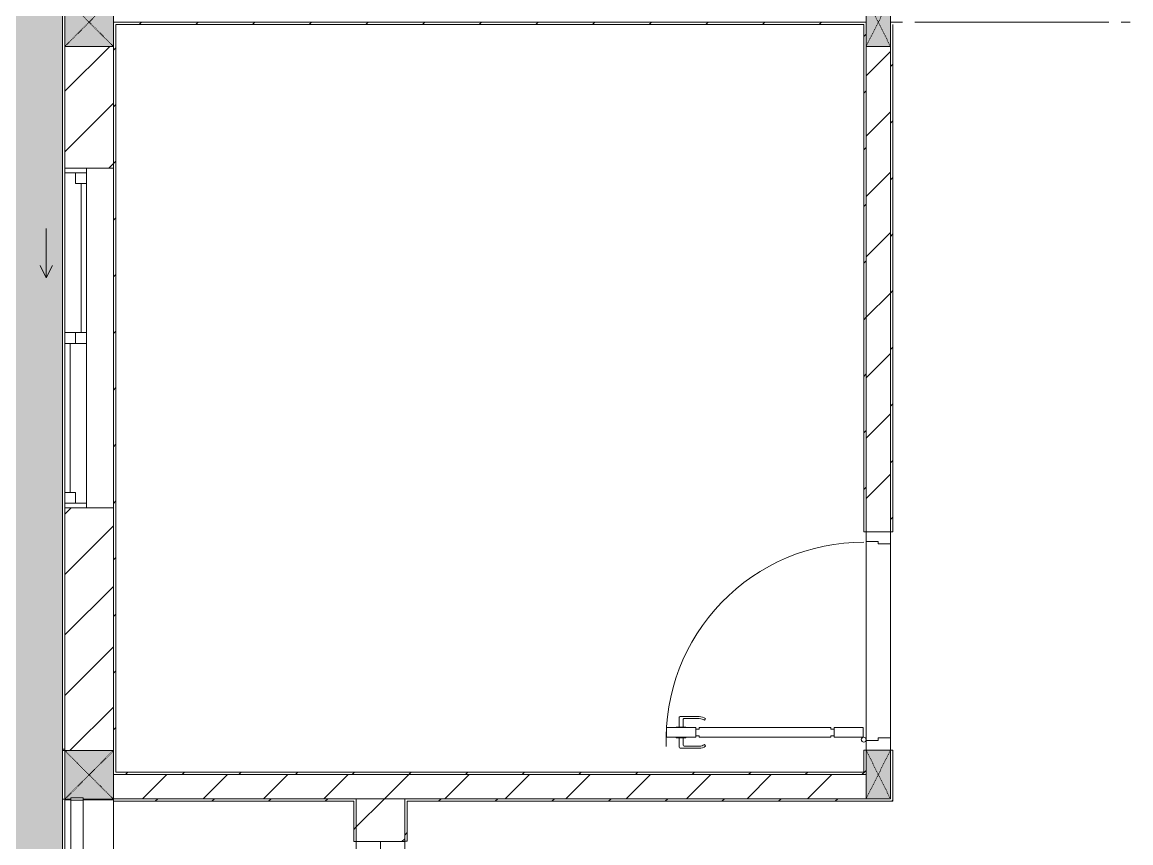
# Model space of a CAD drawing. Header units: millimetres. Extents: x 5359 to 218750, y -16347 to 109893.
# Drawn here: x 33477 to 38043, y 64655 to 68037 of the extents above; entities that cross this region are included whole.
import ezdxf

# ---------------------------------------------------------------- set-up
doc = ezdxf.new("R2010")
doc.units = ezdxf.units.MM
doc.linetypes.add('Dash', pattern=[6, 3, -3])
doc.linetypes.add('Grid Line', pattern=[22.225, 12.7, -3.175, 3.175, -3.175])
for name, color, linetype, lineweight in [('0-1', 7, 'Continuous', 5), ('A-DETL-GENF-1', 9, 'Continuous', 9), ('A-DOOR', 31, 'Continuous', 9), ('A-DOOR-1', 9, 'Continuous', 9), ('A-DOOR-FRAM', 31, 'Continuous', 9), ('A-DOOR-HDLN', 31, 'Dash', 9), ('A-FLOR-1', 9, 'Continuous', 9), ('A-FLOR-HRAL', 11, 'Continuous', 9), ('A-FLOR-PATT', 8, 'Continuous', 9), ('A-GLAZ', 151, 'Continuous', 9), ('A-WALL', 113, 'Continuous', 9), ('A-WALL-1', 53, 'Continuous', 18), ('A-WALL-2', 9, 'Continuous', 9), ('A-WALL-3', 113, 'Continuous', 18), ('A-WALL-PATT-1', 10, 'Continuous', 9), ('A-WALL-PATT-2', 9, 'Continuous', 9), ('A-WALL-PATT-3', 111, 'Continuous', 9), ('I-WALL-1', 53, 'Continuous', 18), ('S-COLS', 52, 'Continuous', 9), ('S-COLS-1', 253, 'Continuous', 5), ('S-COLS-2', 53, 'Continuous', 18), ('S-COLS-3', 9, 'Continuous', 9), ('S-COLS-4', 52, 'Continuous', 18), ('S-COLS-5', 52, 'Dash', 9), ('S-COLS-HDLN', 52, 'Dash', 9), ('S-COLS-HDLN-1', 9, 'Dash', 9), ('S-GRID-1', 1, 'Grid Line', 9)]:
    doc.layers.add(name, color=color, linetype=linetype, lineweight=lineweight)
pattern_1 = [(45, (0, 0), (-116.67262, 116.67262), [])]
pattern_2 = [(45, (0, 0), (-124.4508, 124.4508), [])]

# ---------------------------------------------------------------- blocks, each defined once
blk = doc.blocks.new('NCV_TKTC_KET CAU_rvt-1-TKCS_MB ĐỊNH VỊ CỔNG-HÀNG RÀO')
at = {"layer": 'A-FLOR-1'}
blk.add_line((33652.6, 64835.3), (33652.6, 64832.2), dxfattribs=at)
blk = doc.blocks.new('DOOR_CW_01 CANH MO-PANEL KINH - DIW_01-900x2200-CỬA GỖ VÂN LAMINATE-553393-TKCS_MB ĐỊNH VỊ CỔNG-HÀNG RÀO')
at = {"layer": 'A-DETL-GENF-1'}
for p, q in [((-397, 872), (-357, 872)), ((-397, 752), (-397, 872)), ((-357, 872), (-357, 752)), ((-399, 831.8), (-397, 831.8)), ((-399, 792.2), (-399, 831.8)), ((-397, 792.2), (-397, 831.8)), ((-357, 792.2), (-357, 831.8)), ((-355, 831.8), (-357, 831.8)), ((-355, 792.2), (-355, 831.8)), ((-442, 737), (-442, 816.5)), ((-399, 820.5), (-438, 820.5)), ((-434, 799.5), (-434, 737)), ((-399, 803.5), (-430, 803.5)), ((-397, 792.2), (-399, 792.2)), ((-357, 792.2), (-355, 792.2)), ((-355, 820.5), (-316, 820.5)), ((-355, 803.5), (-324, 803.5)), ((-320, 799.5), (-320, 737)), ((-312, 737), (-312, 816.5)), ((-357, 752), (-397, 752)), ((-397, 738), (-391, 738)), ((-397, 738), (-397, 196)), ((-363, 752), (-391, 752)), ((-391, 752), (-391, 738)), ((-363, 738), (-363, 752)), ((-357, 738), (-363, 738)), ((-357, 196), (-357, 738)), ((-433.9, 711.2), (-427.3, 715.8)), ((-320.1, 711.2), (-326.7, 715.8)), ((-397, 196), (-391, 196)), ((-391, 196), (-391, 182)), ((-357, 196), (-363, 196)), ((-363, 182), (-363, 196)), ((-357, 182), (-397, 182)), ((-397, 182), (-397, 62)), ((-391, 182), (-363, 182)), ((-357, 62), (-357, 182)), ((-397, 62), (-357, 62))]:
    blk.add_line(p, q, dxfattribs=at)
blk.add_circle((-407, 60), 10, dxfattribs=at)
for centre, radius, start, end in [((-407, 60), 814, 360, 92), ((-438, 816.5), 4, 90, 180), ((-430, 799.5), 4, 90, 180), ((-324, 799.5), 4, 360, 90), ((-316, 816.5), 4, 0, 90), ((-397, 737), 45, 180, 215), ((-397, 737), 37, 180, 215), ((-357, 737), 37, 325, 0), ((-357, 737), 45, 325, 0)]:
    blk.add_arc(centre, radius, start, end, dxfattribs=at)
at = {"layer": 'A-DOOR-1'}
for p, q in [((-410, 50), (-450, 50)), ((-450, 50), (-450, -50)), ((-410, 0), (-410, 50)), ((-407, 50), (-382, 50)), ((450, 50), (410, 50)), ((410, 50), (410, 0)), ((450, -50), (450, 50)), ((-400, 0), (-410, 0)), ((-400, -50), (-400, 0)), ((410, 0), (400, 0)), ((400, 0), (400, -50)), ((-450, -50), (-400, -50)), ((400, -50), (450, -50))]:
    blk.add_line(p, q, dxfattribs=at)
blk = doc.blocks.new('G1_SOF - BO TRU - 100x200-V25-TKCS_MB ĐỊNH VỊ CỔNG-HÀNG RÀO')
at = {"layer": 'S-COLS-3'}
blk.add_hatch(color=256, dxfattribs=at).paths.add_polyline_path([(50, -100), (50, 100), (-50, 100), (-50, -100)])
at = {"layer": 'S-COLS-2'}
for p, q in [((50, 100), (-50, 100)), ((-50, 100), (-50, -100)), ((50, -100), (50, 100)), ((-50, -100), (50, -100))]:
    blk.add_line(p, q, dxfattribs=at)
at = {"layer": 'S-COLS-HDLN-1'}
for p, q in [((50, 100), (-50, -100)), ((-50, 100), (50, -100))]:
    blk.add_line(p, q, dxfattribs=at)
blk = doc.blocks.new('NCV_TKTC_TANG 1_rvt-1-TKCS_MB ĐỊNH VỊ CỔNG-HÀNG RÀO')
at = {"layer": 'A-WALL-PATT-1'}
h = blk.add_hatch(dxfattribs=at)
h.set_pattern_fill('FP_2', color=256, style=0, pattern_type=2)
h.set_pattern_definition(pattern_2)
h.paths.add_polyline_path([(37002.6, 65937.3), (37052.6, 65937.3), (37052.6, 67936.5), (36952.6, 67936.5), (36952.6, 65937.3)])
h = blk.add_hatch(dxfattribs=at)
h.set_pattern_fill('FP_2', color=256, style=0, pattern_type=2)
h.set_pattern_definition(pattern_2)
h.paths.add_polyline_path([(36830.1, 64836.9), (36952.6, 64836.9), (36952.6, 64936.9), (33852.6, 64936.9), (33852.6, 64836.9), (34409.2, 64836.9)])
at = {"layer": 'A-WALL-PATT-2'}
h = blk.add_hatch(dxfattribs=at)
h.set_pattern_fill('FP_3', color=256, style=0, pattern_type=2)
h.set_pattern_definition(pattern_1)
h.paths.add_polyline_path([(36942.6, 68026.9), (36952.6, 68026.9), (36952.6, 68036.9), (33852.6, 68036.9), (33852.6, 68026.9), (36830.1, 68026.9)])
h = blk.add_hatch(dxfattribs=at)
h.set_pattern_fill('FP_3', color=256, style=0, pattern_type=2)
h.set_pattern_definition(pattern_1)
h.paths.add_polyline_path([(37052.6, 64826.9), (37062.6, 64826.9), (37062.6, 65037.3), (37052.6, 65036.9), (37052.6, 64836.9)])
h.paths.add_polyline_path([(37062.6, 65937.3), (37062.6, 68036.9), (37052.6, 68036.9), (37052.6, 65937.3)])
h = blk.add_hatch(dxfattribs=at)
h.set_pattern_fill('FP_3', color=256, style=0, pattern_type=2)
h.set_pattern_definition(pattern_1)
h.paths.add_polyline_path([(33852.6, 64936.9), (33862.6, 64936.9), (33862.6, 68026.9), (33852.6, 68026.9), (33852.6, 66035.3)])
h = blk.add_hatch(dxfattribs=at)
h.set_pattern_fill('FP_3', color=256, style=0, pattern_type=2)
h.set_pattern_definition(pattern_1)
h.paths.add_polyline_path([(36942.6, 64946.9), (36952.6, 64946.9), (36952.6, 65037.3), (36942.6, 65036.9)])
h.paths.add_polyline_path([(36952.6, 65937.3), (36952.6, 68026.9), (36942.6, 68026.9), (36942.6, 65937.3)])
h = blk.add_hatch(dxfattribs=at)
h.set_pattern_fill('FP_3', color=256, style=0, pattern_type=2)
h.set_pattern_definition(pattern_1)
h.paths.add_polyline_path([(36952.6, 64936.9), (36952.6, 64946.9), (33862.6, 64946.9), (33862.6, 64936.9), (36830.1, 64936.9)])
h = blk.add_hatch(dxfattribs=at)
h.set_pattern_fill('FP_3', color=256, style=0, pattern_type=2)
h.set_pattern_definition(pattern_1)
h.paths.add_polyline_path([(34852.6, 64826.9), (34852.6, 64836.9), (33852.6, 64836.9), (33852.6, 64826.9), (34842.6, 64826.9)])
h = blk.add_hatch(dxfattribs=at)
h.set_pattern_fill('FP_3', color=256, style=0, pattern_type=2)
h.set_pattern_definition(pattern_1)
h.paths.add_polyline_path([(37052.6, 64826.9), (37052.6, 64836.9), (35052.6, 64836.9), (35052.6, 64826.9), (36952.6, 64826.9)])
h = blk.add_hatch(dxfattribs=at)
h.set_pattern_fill('FP_3', color=256, style=0, pattern_type=2)
h.set_pattern_definition(pattern_1)
h.paths.add_polyline_path([(34852.6, 61836.9), (34852.6, 62160.3), (34842.6, 62160.3), (34842.6, 61836.9)])
h.paths.add_polyline_path([(34842.6, 64660.3), (34852.6, 64660.3), (34852.6, 64826.9), (34842.6, 64826.9), (34842.6, 64664.3)])
h = blk.add_hatch(dxfattribs=at)
h.set_pattern_fill('FP_3', color=256, style=0, pattern_type=2)
h.set_pattern_definition(pattern_1)
h.paths.add_polyline_path([(35052.6, 61846.9), (35062.6, 61846.9), (35062.6, 62162.4), (35052.6, 62162.4)])
h.paths.add_polyline_path([(35062.6, 64662.4), (35062.6, 64826.9), (35052.6, 64826.9), (35052.6, 64662.4)])
at = {"layer": 'A-FLOR-1'}
for p, q in [((37102.6, 68036.9), (37062.6, 68036.9)), ((37952.6, 68036.9), (37152.6, 68036.9)), ((37152.6, 68036.9), (37952.6, 68036.9)), ((38040.5, 68036.9), (38002.6, 68036.9)), ((36952.6, 65077.3), (36952.6, 65897.3)), ((36952.6, 65897.3), (36952.6, 65077.3)), ((37052.6, 65887.3), (37052.6, 65087.3)), ((37052.6, 65087.3), (37052.6, 65887.3)), ((35052.6, 64660.3), (35052.6, 62162.4)), ((35052.6, 62162.4), (35052.6, 64660.3))]:
    blk.add_line(p, q, dxfattribs=at)
at = {"layer": 'A-WALL-1'}
for p, q in [((37052.6, 67936.5), (36952.6, 67936.5)), ((36952.6, 64936.9), (33852.6, 64936.9)), ((33852.6, 64936.9), (33852.6, 64836.9)), ((33852.6, 64836.9), (36952.6, 64836.9))]:
    blk.add_line(p, q, dxfattribs=at)
at = {"layer": 'A-WALL-2'}
for p, q in [((36952.6, 65937.3), (36952.6, 67936.5)), ((36952.6, 67936.5), (36952.6, 65937.3)), ((37052.6, 67936.5), (37052.6, 65937.3)), ((37052.6, 65937.3), (37052.6, 67936.5)), ((36952.6, 65077.3), (36952.6, 65897.3)), ((37052.6, 65887.3), (37052.6, 65087.3))]:
    blk.add_line(p, q, dxfattribs=at)
at = {"layer": 'I-WALL-1'}
for p, q in [((36952.6, 68036.9), (33852.6, 68036.9)), ((33852.6, 68036.9), (33852.6, 68026.9)), ((37062.6, 68036.9), (37052.6, 68036.9)), ((33852.6, 68026.9), (33852.6, 67435.3)), ((33862.6, 68026.9), (36942.6, 68026.9)), ((33862.6, 64946.9), (33862.6, 68026.9)), ((36942.6, 68026.9), (36942.6, 65937.3)), ((37062.6, 65937.3), (37062.6, 68026.9)), ((33852.6, 66035.3), (33852.6, 64936.9)), ((36942.6, 65937.3), (36952.6, 65937.3)), ((37052.6, 65937.3), (37062.6, 65937.3)), ((36952.6, 65037.3), (36942.6, 65037.3)), ((36942.6, 65037.3), (36942.6, 64946.9)), ((37062.6, 65037.3), (37052.6, 65037.3)), ((37062.6, 64826.9), (37062.6, 65037.3)), ((33852.6, 64936.9), (33862.6, 64936.9)), ((36942.6, 64946.9), (33862.6, 64946.9)), ((33862.6, 64936.9), (36952.6, 64936.9)), ((34852.6, 64836.9), (33852.6, 64836.9)), ((33852.6, 64836.9), (33852.6, 64826.9)), ((34852.6, 64826.9), (34852.6, 64836.9)), ((36952.6, 64836.9), (35052.6, 64836.9)), ((35052.6, 64836.9), (35052.6, 64826.9)), ((33852.6, 64826.9), (34842.6, 64826.9)), ((34842.6, 64826.9), (34842.6, 64660.3)), ((34852.6, 64660.3), (34852.6, 64826.9)), ((35052.6, 64826.9), (35052.6, 64662.4)), ((35062.6, 64826.9), (37052.6, 64826.9)), ((35062.6, 64662.4), (35062.6, 64826.9)), ((37052.6, 64826.9), (37062.6, 64826.9)), ((34842.6, 64660.3), (34852.6, 64660.3)), ((35052.6, 64662.4), (35062.6, 64662.4))]:
    blk.add_line(p, q, dxfattribs=at)
at = {"layer": 'A-DOOR-1', "rotation": 89.9999999999993}
blk.add_blockref('DOOR_CW_01 CANH MO-PANEL KINH - DIW_01-900x2200-CỬA GỖ VÂN LAMINATE-553393-TKCS_MB ĐỊNH VỊ CỔNG-HÀNG RÀO', (37002.6, 65487.3), dxfattribs=at)
at = {"layer": 'S-COLS-3'}
for p in [(37002.6, 68036.9), (37002.6, 64936.9)]:
    blk.add_blockref('G1_SOF - BO TRU - 100x200-V25-TKCS_MB ĐỊNH VỊ CỔNG-HÀNG RÀO', p, dxfattribs=at)
blk = doc.blocks.new('1_FAMILY RVT - W01-WxH 1400x1400xmm-389822-TKCS_MB ĐỊNH VỊ CỔNG-HÀNG RÀO')
at = {"layer": 'A-GLAZ'}
for p, q in [((248.4, 172.39), (299.2, 197.79)), ((248.4, 172.39), (299.2, 146.99)), ((248.4, 172.39), (451.6, 172.39)), ((-700, 96.19), (-700, -103.81)), ((700, 96.19), (-700, 96.19)), ((-700, 96.19), (-636.5, 96.19)), ((-680.95, 96.19), (-680.95, 7.29)), ((-636.5, 96.19), (-22.225, 96.19)), ((-636.5, 96.19), (-636.5, 51.74)), ((-22.225, 7.29), (-22.225, 96.19)), ((-22.225, 96.19), (22.225, 96.19)), ((22.225, 96.19), (680.95, 96.19)), ((22.225, 96.19), (22.225, 7.29)), ((680.95, 96.19), (700, 96.19)), ((680.95, 96.19), (680.95, 7.29)), ((700, -103.81), (700, 96.19)), ((-636.5, 51.74), (-680.95, 51.74)), ((-636.5, 73.965), (-22.225, 73.965)), ((22.225, 51.74), (-22.225, 51.74)), ((636.5, 51.74), (636.5, 7.29)), ((680.95, 51.74), (636.5, 51.74)), ((-700, 7.29), (-680.95, 7.29)), ((-680.95, 7.29), (-22.225, 7.29)), ((-22.225, 7.29), (22.225, 7.29)), ((22.225, 29.515), (636.5, 29.515)), ((22.225, 7.29), (636.5, 7.29)), ((636.5, 7.29), (700, 7.29)), ((-700, -103.81), (700, -103.81))]:
    blk.add_line(p, q, dxfattribs=at)
blk = doc.blocks.new('Railing - 50 x 10mm-1251311-TKCS_MB ĐỊNH VỊ CỔNG-HÀNG RÀO')
at = {"layer": 'A-FLOR-HRAL'}
for p, q in [((25, 5), (-25, 5)), ((-25, 5), (-25, -5)), ((25, -5), (25, 5)), ((-25, -5), (25, -5))]:
    blk.add_line(p, q, dxfattribs=at)
blk = doc.blocks.new('Railing - Railing-1598256-TKCS_MB ĐỊNH VỊ CỔNG-HÀNG RÀO')
at = {"layer": 'A-FLOR-HRAL'}
for p, q in [((33677.6, 64831.3), (33677.6, 61916.9)), ((33727.6, 61916.9), (33727.6, 64831.3))]:
    blk.add_line(p, q, dxfattribs=at)
for p in [(33702.6, 64836.3), (33702.6, 61911.9)]:
    blk.add_blockref('Railing - 50 x 10mm-1251311-TKCS_MB ĐỊNH VỊ CỔNG-HÀNG RÀO', p)
blk = doc.blocks.new('G1_SOF - BO TRU - 200x200-3050151-TKCS_MB ĐỊNH VỊ CỔNG-HÀNG RÀO')
at = {"layer": 'S-COLS-HDLN'}
for p, q in [((-100, 100), (100, -100)), ((100, 100), (-100, -100))]:
    blk.add_line(p, q, dxfattribs=at)
blk = doc.blocks.new('DEG_02-DEG_03 - DEG_02-2500x2400mm-CỬA ĐI 02 CÁNH TRƯỢT-625766-TKCS_MB ĐỊNH VỊ CỔNG-HÀNG RÀO')
at = {"layer": 'A-DOOR'}
for p, q in [((-1110, 100), (-1210, 100)), ((-1210, 100), (-1210, 60)), ((-1110, 60), (-1110, 100)), ((-1110, 100), (-50, 100)), ((50, 100), (-50, 100)), ((-50, 100), (-50, 60)), ((50, 60), (50, 100)), ((-1210, 60), (-1110, 60)), ((-50, 60), (-1110, 60)), ((50, 60), (-50, 60)), ((-50, 60), (-50, 20)), ((-50, 60), (50, 60)), ((50, 20), (50, 60)), ((50, 60), (1110, 60)), ((1210, 60), (1110, 60)), ((1110, 60), (1110, 20)), ((1210, 20), (1210, 60)), ((-50, 20), (50, 20)), ((1110, 20), (50, 20)), ((1110, 20), (1210, 20))]:
    blk.add_line(p, q, dxfattribs=at)
at = {"layer": 'A-DOOR-FRAM'}
for p, q in [((-1210, 100), (-1250, 100)), ((-1250, 100), (-1250, 0)), ((-1210, 0), (-1210, 100)), ((1250, 100), (1210, 100)), ((1210, 100), (1210, 0)), ((1250, 0), (1250, 100)), ((-1250, 0), (-1210, 0)), ((1210, 0), (1250, 0))]:
    blk.add_line(p, q, dxfattribs=at)
at = {"layer": 'A-DOOR-HDLN'}
for p, q in [((-500.4, 151.1), (-320.4, 151.1)), ((-320.4, 151.1), (-355, 171.1)), ((-320.4, 151.1), (-355, 131.1)), ((320.4, 151.1), (355, 171.1)), ((320.4, 151.1), (355, 131.1)), ((500.4, 151.1), (320.4, 151.1))]:
    blk.add_line(p, q, dxfattribs=at)

msp = doc.modelspace()

# ---------------------------------------------------------------- hatches: boundary and pattern name
at = {"layer": 'A-FLOR-PATT'}
h = msp.add_hatch(dxfattribs=at)
h.set_pattern_fill('FP_14', color=256, style=0, pattern_type=2)
h.set_pattern_definition([(0, (167.64, 11.2), (558.8, 558.8), [83.82, -16.764, 22.352, -16.764, -419.1]), (0, (167.64, 11.2), (558.8, 558.8), [-139.7, 83.82, -335.28]), (0, (139.7, 27.94), (558.8, 558.8), [55.88, -41.91, 83.82, -41.91, -335.28]), (0, (139.7, 27.94), (558.8, 558.8), [-223.52, 55.88, -279.4]), (0, (335.3, 251.46), (558.8, 558.8), [69.85, -27.94, 69.85, -391.16]), (0, (55.9, 363.2), (558.8, 558.8), [27.94, -55.88, 27.94, -447.04]), (90, (111.76, 363.2), (-558.8, 558.8), [50.292, -508.508]), (90, (279.4, 27.94), (-558.8, 558.8), [55.88, -502.92]), (90, (419.1, 251.46), (-558.8, 558.8), [55.88, -502.92]), (45, (352.04, 22.35), (0, 558.7996), [55.88, -734.383]), (135, (206.76, 22.35), (-558.7996, 0), [55.88, -734.383]), (63.435, (335.28, 25.15), (-0.0005, 558.8001), [55.88, -1193.635]), (75.964, (307.34, 27.94), (-0.00237, 558.80038), [55.88, -2248.111]), (75.964, (447.04, 251.46), (-0.00237, 558.80038), [44.704, -2259.287]), (75.964, (122.94, 363.22), (-0.00237, 558.80038), [39.116, -2264.875]), (104.036, (251.46, 27.94), (0.00237, 558.80038), [55.88, -2248.111]), (104.036, (391.16, 251.46), (0.00237, 558.80038), [44.704, -2259.287]), (104.036, (100.58, 363.22), (0.00237, 558.80038), [39.116, -2264.875]), (116.565, (223.52, 25.15), (0.0005, 558.8001), [55.88, -1193.634])])
h.paths.add_polyline_path([(33642.6, 17336.9), (33642.6, 33737.4), (31203.5, 33737.4), (31203.5, 18236.9), (31211.1, 18125), (31226.1, 18036.7), (31254, 17939.7), (31292.6, 17846.4), (31341.4, 17758.1), (31399.9, 17675.8), (31480, 17589), (31547.2, 17529.8), (31624.7, 17474.9), (31713, 17426.1), (31806.2, 17387.4), (31903.2, 17359.5), (32002.7, 17342.6), (32103.5, 17336.9), (33198.8, 17336.9)])
h.paths.add_polyline_path([(31203.5, 37137.4), (33642.6, 37137.4), (33642.6, 78246.9), (35752.6, 78246.9), (35752.6, 79046.9), (38162.6, 79046.9), (38162.6, 79036.9), (38152.6, 79036.9), (38152.6, 78246.9), (42252.6, 78246.9), (42252.6, 78646.9), (42552.6, 78646.9), (42552.6, 79236.9), (36103.5, 79236.9), (35855.3, 79230.6), (35607.8, 79211.8), (35361.5, 79180.4), (35117.1, 79136.6), (34875.3, 79080.5), (34636.6, 79012.2), (34401.7, 78931.9), (34171.2, 78839.8), (33945.6, 78736.2), (33725.5, 78621.2), (33510, 78494.3), (33269, 78332.8), (33092.2, 78202), (32897.2, 78041.7), (32711.6, 77872.5), (32535.6, 77694.7), (32369.5, 77508.9), (32213.4, 77315.4), (32067.7, 77114.8), (31932.5, 76907.4), (31806.3, 76690.2), (31693.9, 76472.3), (31583.6, 76226.6), (31502.6, 76021.4), (31423.8, 75788.4), (31356.8, 75551.8), (31301.8, 75312.4), (31258.9, 75070.6), (31228.2, 74827), (31209.7, 74582.3), (31203.5, 74336.9), (31205.6, 62059.7), (31211.4, 62000.9), (31234, 61917.3), (31258, 61859.3), (31299, 61792.4), (31349.9, 61732.8), (31409.6, 61681.8), (31476.5, 61640.8), (31549, 61610.8), (31625.3, 61592.5), (31703.5, 61586.3), (32403.5, 61586.3), (32403.5, 40886.3), (31703.5, 40886.3), (31618.1, 40878.5), (31534.5, 40855.8), (31476.5, 40831.8), (31409.6, 40790.8), (31349.9, 40739.9), (31299, 40680.2), (31258, 40613.3), (31228, 40540.8), (31209.7, 40464.6), (31203.5, 40362.1), (31203.5, 38882.8)])
h.paths.add_polyline_path([(62552.6, 78236.9), (62432.4, 78384.4), (62310.9, 78513.5), (62180.6, 78633.7), (62021.7, 78758.5), (61896, 78845), (61742.9, 78935.1), (61583.3, 79014.3), (61418.9, 79081.8), (61250.4, 79137.3), (61078.8, 79180.8), (60904.8, 79211.9), (60728.8, 79230.6), (60552.6, 79236.9), (46052.6, 79236.9), (46052.6, 78648.6), (46352.6, 78648.6), (46352.6, 78638.6), (46352.6, 78636.9), (46352.6, 78246.9), (54962.6, 78246.9), (54962.6, 78236.9), (62545, 78236.9)])
at = {"layer": 'A-WALL-PATT-3'}
h = msp.add_hatch(dxfattribs=at)
h.set_pattern_fill('FP_1', color=256, style=0, pattern_type=2)
h.set_pattern_definition(pattern_2)
h.paths.add_polyline_path([(33852.6, 65035.3), (33852.6, 66035.3), (33652.6, 66035.3), (33652.6, 65035.3)])
h.paths.add_polyline_path([(33817.9, 67435.3), (33852.6, 67435.3), (33852.6, 67936.9), (33652.6, 67936.9), (33652.6, 67435.3)])
h = msp.add_hatch(dxfattribs=at)
h.set_pattern_fill('FP_1', color=256, style=0, pattern_type=2)
h.set_pattern_definition(pattern_2)
h.paths.add_polyline_path([(35014.4, 61836.9), (35052.6, 61836.9), (35052.6, 62160.3), (34852.6, 62160.3), (34852.6, 61836.9), (34952.6, 61836.9)])
h.paths.add_polyline_path([(34852.6, 64660.3), (35052.6, 64660.3), (35052.6, 64836.9), (34852.6, 64836.9)])
at = {"layer": 'S-COLS-1'}
for points in [[(33652.6, 67936.9), (33852.6, 67936.9), (33852.6, 68136.9), (33652.6, 68136.9)], [(33852.6, 64835.3), (33852.6, 65035.3), (33652.6, 65035.3), (33652.6, 64835.3), (33677.6, 64835.3), (33677.6, 64841.3), (33727.6, 64841.3), (33727.6, 64835.3)]]:
    msp.add_hatch(color=256, dxfattribs=at).paths.add_polyline_path(points)

# ---------------------------------------------------------------- linework, layer by layer
at = {"layer": 'A-WALL'}
for p, q in [((33652.6, 67435.3), (33652.6, 67936.9)), ((33852.6, 67936.9), (33652.6, 67936.9)), ((33652.6, 67936.9), (33652.6, 67435.3)), ((33652.6, 65040.9), (33652.6, 66035.3)), ((33652.6, 66035.3), (33652.6, 65040.9)), ((33642.6, 65035.3), (33642.6, 65040.9)), ((33652.6, 65035.3), (33852.6, 65035.3)), ((33642.6, 61911.5), (33642.6, 64835.3)), ((33652.6, 64835.3), (33652.6, 61911.9)), ((33652.6, 64832.2), (33677.6, 64832.2)), ((33727.6, 64832.2), (33852.6, 64832.2)), ((33852.6, 64826.9), (33852.6, 61921.9)), ((35052.6, 64660.3), (35052.6, 62162.4))]:
    msp.add_line(p, q, dxfattribs=at)
at = {"layer": 'A-WALL-3'}
for p, q in [((33642.6, 68146.9), (33642.6, 65040.9)), ((33652.6, 67936.9), (33652.6, 68136.9)), ((33852.6, 67435.3), (33852.6, 67936.9)), ((33852.6, 65035.3), (33852.6, 66035.3)), ((33642.6, 65040.9), (33652.6, 65040.9)), ((33652.6, 65035.3), (33642.6, 65035.3)), ((33642.6, 65035.3), (33642.6, 64835.3)), ((33652.6, 65040.9), (33652.6, 65035.3)), ((33652.6, 64835.3), (33652.6, 65035.3)), ((33642.6, 64835.3), (33652.6, 64835.3)), ((35052.6, 64836.9), (34852.6, 64836.9)), ((34852.6, 64836.9), (34852.6, 64660.3)), ((35052.6, 64660.3), (35052.6, 64836.9)), ((34952.6, 64660.3), (35052.6, 64660.3))]:
    msp.add_line(p, q, dxfattribs=at)
at = {"layer": 'S-COLS'}
for p, q in [((33652.6, 67936.9), (33852.6, 67936.9)), ((33852.6, 65035.3), (33652.6, 65035.3))]:
    msp.add_line(p, q, dxfattribs=at)
at = {"layer": 'S-COLS-4'}
for p, q in [((33652.6, 68136.9), (33652.6, 67936.9)), ((33852.6, 67936.9), (33852.6, 68136.9)), ((33652.6, 65035.3), (33652.6, 64835.3)), ((33852.6, 64835.3), (33852.6, 65035.3)), ((33652.6, 64835.3), (33677.6, 64835.3)), ((33727.6, 64835.3), (33852.6, 64835.3))]:
    msp.add_line(p, q, dxfattribs=at)
at = {"layer": 'S-GRID-1'}
msp.add_line((33652.6, 13102.5), (33652.6, 80482.7), dxfattribs=at)

# ---------------------------------------------------------------- block references
at = {"layer": '0-1'}
for name in ['NCV_TKTC_KET CAU_rvt-1-TKCS_MB ĐỊNH VỊ CỔNG-HÀNG RÀO', 'NCV_TKTC_TANG 1_rvt-1-TKCS_MB ĐỊNH VỊ CỔNG-HÀNG RÀO']:
    msp.add_blockref(name, (0, 0), dxfattribs=at)
at = {"layer": 'A-DOOR', "rotation": 89.9999999999999}
msp.add_blockref('DEG_02-DEG_03 - DEG_02-2500x2400mm-CỬA ĐI 02 CÁNH TRƯỢT-625766-TKCS_MB ĐỊNH VỊ CỔNG-HÀNG RÀO', (34952.6, 63410.3), dxfattribs=at)
at = {"layer": 'A-FLOR-HRAL'}
msp.add_blockref('Railing - Railing-1598256-TKCS_MB ĐỊNH VỊ CỔNG-HÀNG RÀO', (0, 0), dxfattribs=at)
at = {"layer": 'A-GLAZ', "rotation": 89.9999999999999}
msp.add_blockref('1_FAMILY RVT - W01-WxH 1400x1400xmm-389822-TKCS_MB ĐỊNH VỊ CỔNG-HÀNG RÀO', (33748.8, 66735.3), dxfattribs=at)
at = {"layer": 'S-COLS-5'}
for p in [(33752.6, 68036.9), (33752.6, 64935.3)]:
    msp.add_blockref('G1_SOF - BO TRU - 200x200-3050151-TKCS_MB ĐỊNH VỊ CỔNG-HÀNG RÀO', p, dxfattribs=at)

doc.saveas('drawing.dxf')
